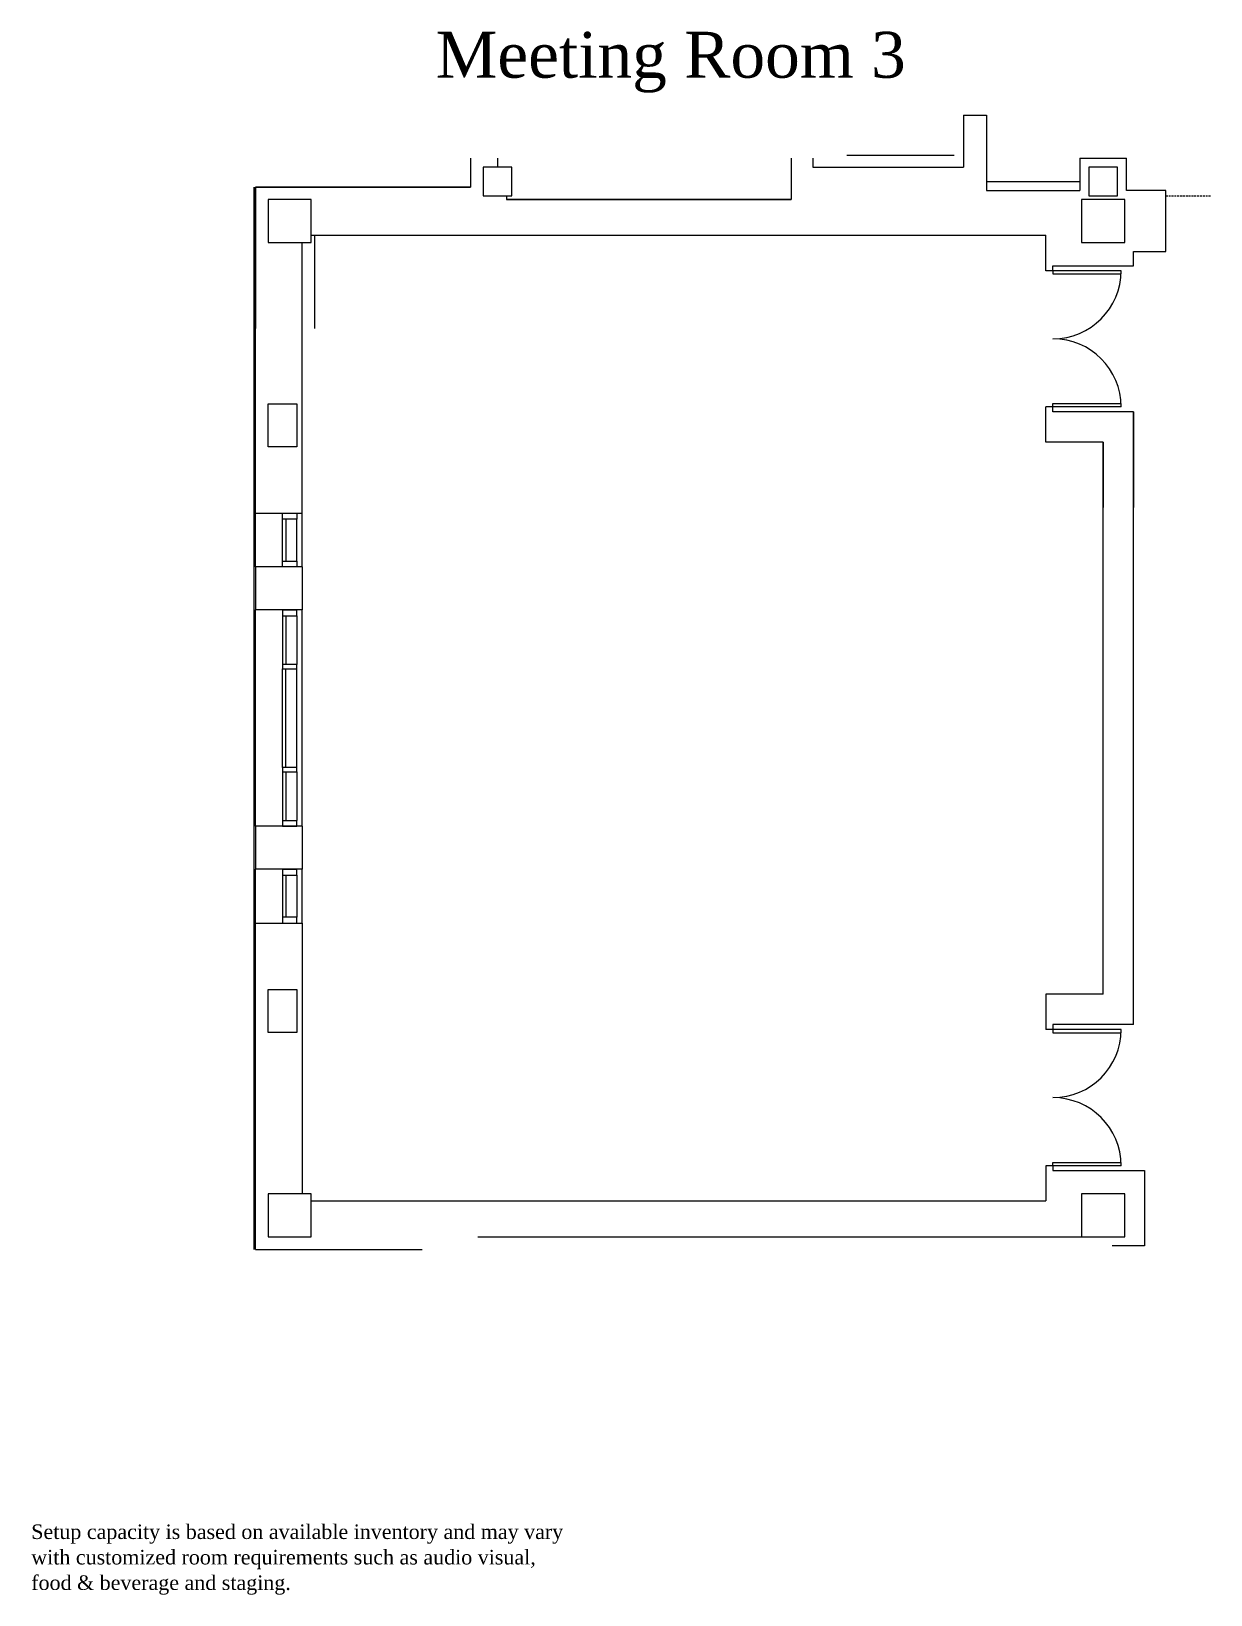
# Model space of a CAD drawing. Header units: inches. Extents: x 3346 to 4004, y 3160 to 4033.
import ezdxf

# ---------------------------------------------------------------- set-up
doc = ezdxf.new("R2010")
doc.units = ezdxf.units.IN
doc.header["$LTSCALE"] = 19.2
doc.header["$MEASUREMENT"] = 0
doc.linetypes.add('Dash Style-1', pattern=[0.082626, 0.055084, -0.027542])
doc.layers.get('0').update_dxf_attribs({"lineweight": 15})
for name, color, linetype, lineweight in [('A-COLS', 1, 'Continuous', 15), ('A-DOOR', 2, 'Continuous', 15), ('A-FLOR-ELEV', 5, 'Continuous', 15), ('A-FLOR-EQPT', 5, 'Continuous', 15), ('A-OVERHANG', 5, 'Continuous', 15), ('A-WALL-FULL', 7, 'Continuous', 15), ('A-WALL-LOW', 8, 'Continuous', 15), ('None', 7, 'Continuous', 5)]:
    doc.layers.add(name, color=color, linetype=linetype, lineweight=lineweight)
doc.styles.add('Times New Roman', font='Times New Roman')
doc.styles.add('Times New Roman (bold)', font='Times New Roman')

# ---------------------------------------------------------------- blocks, each defined once
blk = doc.blocks.new('Group-1')
at = {"color": 7, "linetype": 'Continuous', "lineweight": 15}
for p, q in [((189.43684, -187.29899), (189.43684, -189.14579)), ((227.43684, -187.29899), (189.43684, -187.29899)), ((189.43684, -189.14579), (227.39124, -189.14579)), ((189.43684, -263.29899), (189.43684, -261.45219)), ((189.43684, -261.45219), (227.39124, -261.45219)), ((227.43684, -263.29899), (189.43684, -263.29899))]:
    blk.add_line(p, q, dxfattribs=at)
for centre, start, end in [((189.43684, -187.29899), 270, 0), ((189.43684, -263.29899), 0, 90)]:
    blk.add_arc(centre, 37.9962, start, end, dxfattribs=at)
blk = doc.blocks.new('B$2424-0')
at = {"layer": 'A-WALL-FULL', "color": 7, "linetype": 'Continuous', "lineweight": 15}
blk.add_lwpolyline([(-12, -12), (12, -12), (12, 12), (-12, 12)], close=True, dxfattribs=at)
blk.add_lwpolyline([(-12, -12), (12, -12), (12, 12), (-12, 12)], close=True, dxfattribs=at)
blk = doc.blocks.new('Group-2-1')
at = {"color": 7, "linetype": 'Continuous', "lineweight": 15}
for p, q in [((189.43684, 236.26661), (189.43684, 234.41981)), ((227.43684, 236.26661), (189.43684, 236.26661)), ((189.43684, 234.41981), (227.39124, 234.41981)), ((189.43684, 160.26661), (189.43684, 162.11341)), ((189.43684, 162.11341), (227.39124, 162.11341)), ((227.43684, 160.26661), (189.43684, 160.26661))]:
    blk.add_line(p, q, dxfattribs=at)
for centre, start, end in [((189.43684, 236.26661), 270, 0), ((189.43684, 160.26661), 0, 90)]:
    blk.add_arc(centre, 37.9962, start, end, dxfattribs=at)
blk = doc.blocks.new('Group-3-1')
at = {"color": 7, "linetype": 'Continuous', "lineweight": 15}
for p, q in [((189.43684, 236.26661), (189.43684, 234.41981)), ((227.43684, 236.26661), (189.43684, 236.26661)), ((189.43684, 234.41981), (227.39124, 234.41981)), ((189.43684, 160.26661), (189.43684, 162.11341)), ((189.43684, 162.11341), (227.39124, 162.11341)), ((227.43684, 160.26661), (189.43684, 160.26661))]:
    blk.add_line(p, q, dxfattribs=at)
for centre, start, end in [((189.43684, 236.26661), 270, 0), ((189.43684, 160.26661), 0, 90)]:
    blk.add_arc(centre, 37.9962, start, end, dxfattribs=at)
blk = doc.blocks.new('Group-4-1')
at = {"color": 7, "linetype": 'Continuous', "lineweight": 15}
blk.add_lwpolyline([(-248.56316, -188.97909), (-248.56316, -164.97789), (-232.56316, -164.97789), (-232.56316, -188.97909)], close=True, dxfattribs=at)
blk = doc.blocks.new('Group-5-1')
at = {"color": 7, "linetype": 'Continuous', "lineweight": 15}
blk.add_lwpolyline([(-248.56316, 138.02091), (-248.56316, 162.02211), (-232.56316, 162.02211), (-232.56316, 138.02091)], close=True, dxfattribs=at)
blk = doc.blocks.new('Group-6-1')
at = {"layer": 'A-COLS', "color": 250, "linetype": 'Continuous', "lineweight": 15}
for points in [[(-112.56236, 278.01661), (-112.56236, 294.01741), (-128.56316, 294.01741), (-128.56316, 278.01661)], [(225.43724, 278.01661), (225.43724, 294.01741), (209.43644, 294.01741), (209.43644, 278.01661)]]:
    blk.add_lwpolyline(points, close=True, dxfattribs=at)
at = {"layer": 'A-DOOR', "color": 250, "linetype": 'Continuous', "lineweight": 15}
for p, q in [((-240.53186, 74.13081), (-240.53186, 97.63081)), ((-238.53186, 74.13081), (-238.53186, 97.63081)), ((-232.53186, 74.13081), (-232.53186, 97.63081)), ((-240.55166, 46.88081), (-232.55166, 46.88081)), ((-240.55626, 43.63081), (-240.55626, 16.50581)), ((-238.55626, 43.63081), (-238.55626, 16.50581)), ((-232.55626, 43.63081), (-232.55626, 16.50581)), ((-240.55626, -40.99419), (-240.55626, 14.00581)), ((-238.55626, -40.99419), (-238.55626, 14.00581)), ((-232.55626, -40.99419), (-232.55626, 14.00581)), ((-240.55626, -43.49419), (-240.55626, -70.61919)), ((-238.55626, -43.49419), (-238.55626, -70.61919)), ((-232.55626, -43.49419), (-232.55626, -70.61919)), ((-240.55166, -70.61919), (-232.55166, -70.61919)), ((-240.55926, -101.12579), (-240.55926, -124.62579)), ((-238.55926, -101.12579), (-238.55926, -124.62579)), ((-232.55926, -101.12579), (-232.55926, -124.62579))]:
    blk.add_line(p, q, dxfattribs=at)
for points in [[(-240.53186, 97.63081), (-240.53186, 100.88081), (-232.53186, 100.88081), (-232.53186, 97.63081)], [(-240.53186, 70.88081), (-240.53186, 74.13081), (-232.53186, 74.13081), (-232.53186, 70.88081)], [(-240.55626, 16.50581), (-240.55626, 14.00581), (-232.55626, 14.00581), (-232.55626, 16.50581)], [(-240.55626, -40.99419), (-240.55626, -43.49419), (-232.55626, -43.49419), (-232.55626, -40.99419)], [(-240.55926, -97.87579), (-240.55926, -101.12579), (-232.55926, -101.12579), (-232.55926, -97.87579)], [(-240.55926, -124.62579), (-240.55926, -127.87579), (-232.55926, -127.87579), (-232.55926, -124.62579)]]:
    blk.add_lwpolyline(points, close=True, dxfattribs=at)
for points in [[(-240.55626, 46.88081), (-240.55626, 43.63081), (-232.55626, 43.63081), (-232.55626, 46.88081)], [(-240.55626, -70.61919), (-240.55626, -73.86919), (-232.55626, -73.86919), (-232.55626, -70.61919)]]:
    blk.add_lwpolyline(points, dxfattribs=at)
at = {"layer": 'A-FLOR-ELEV', "color": 250, "linetype": 'Continuous', "lineweight": 15}
blk.add_line((134.38554, 300.52121), (74.38554, 300.52121), dxfattribs=at)
at = {"layer": 'A-OVERHANG', "color": 250, "linetype": 'Dash Style-1', "lineweight": 15}
blk.add_line((252.43684, 278.01661), (277.44564, 278.01661), dxfattribs=at)
at = {"layer": 'A-WALL-FULL', "color": 250, "linetype": 'Continuous', "lineweight": 15}
for p, q in [((139.42584, 323.02501), (139.42584, 294.01741)), ((139.42584, 323.02501), (152.42584, 323.02501)), ((152.42584, 323.02501), (152.42584, 286.01741)), ((-135.57416, 299.01741), (-135.57416, 282.96251)), ((-120.57416, 299.01741), (-120.57416, 294.01741)), ((43.42584, 299.01741), (43.42584, 275.99381)), ((55.42584, 299.01741), (55.42584, 294.01741)), ((139.42584, 299.01741), (139.42584, 294.01741)), ((152.42584, 299.01741), (152.42584, 281.01661)), ((204.42584, 299.01741), (204.42584, 281.01661)), ((204.42584, 299.01741), (230.43644, 299.01741)), ((204.42584, 299.01741), (230.43644, 299.01741)), ((204.42584, 299.01741), (204.42584, 286.01741)), ((230.43644, 281.01661), (230.43644, 299.01741)), ((230.43644, 281.01661), (230.43644, 299.01741)), ((55.42584, 294.01741), (139.42584, 294.01741)), ((55.42584, 294.01741), (139.42584, 294.01741)), ((-256.29156, -309.98939), (-256.29156, 282.96251)), ((-255.56316, 282.96251), (-255.56316, 204.01661)), ((-255.56316, 282.96251), (-135.57416, 282.96251)), ((-255.56316, 282.96251), (-255.56316, 204.01661)), ((-255.56316, 282.96251), (-135.57416, 282.96251)), ((-255.53186, 100.88081), (-255.53186, 282.96251)), ((-135.57416, 282.96251), (-255.53186, 282.96251)), ((152.42584, 286.01741), (204.42584, 286.01741)), ((152.42584, 281.01661), (204.42584, 281.01661)), ((252.43684, 281.01661), (230.43644, 281.01661)), ((252.43684, 281.01661), (230.43644, 281.01661)), ((252.43684, 247.01661), (252.43684, 281.01661)), ((252.43684, 247.01661), (252.43684, 281.01661)), ((252.43684, 247.01661), (252.43684, 281.01661)), ((-115.57416, 278.01661), (-115.57416, 275.99381)), ((-115.57416, 278.01661), (-115.57416, 276.00581)), ((-115.57416, 278.01661), (-115.57416, 275.99381)), ((43.42584, 276.00581), (-115.57416, 276.00581)), ((-115.57416, 275.99381), (43.42584, 275.99381)), ((-115.57416, 275.99381), (43.42584, 275.99381)), ((-224.56316, 256.00581), (185.43684, 256.00581)), ((-222.57416, 256.00581), (-222.57416, 204.01661)), ((-222.57416, 256.00581), (185.43684, 256.00581)), ((185.43684, 236.26661), (185.43684, 256.00581)), ((185.43684, 236.26661), (185.43684, 256.00581)), ((185.43684, 236.26661), (185.43684, 256.00581)), ((-229.53426, 100.87751), (-229.53426, 252.01661)), ((234.43684, 239.01661), (234.43684, 247.01661)), ((234.43684, 239.01661), (234.43684, 247.01661)), ((234.43684, 247.01661), (252.43684, 247.01661)), ((234.43684, 247.01661), (252.43684, 247.01661)), ((234.43684, 239.01661), (234.43684, 247.01661)), ((234.43684, 247.01661), (252.43684, 247.01661)), ((189.43684, 236.26661), (185.43684, 236.26661)), ((189.43684, 236.26661), (185.43684, 236.26661)), ((189.43684, 236.26661), (185.43684, 236.26661)), ((189.43684, 239.01661), (234.43684, 239.01661)), ((189.43684, 239.01661), (234.43684, 239.01661)), ((189.43684, 236.26661), (189.43684, 239.01661)), ((189.43684, 236.26661), (189.43684, 239.01661)), ((189.43684, 239.01661), (234.43684, 239.01661)), ((189.43684, 236.26661), (189.43684, 239.01661)), ((189.43684, 160.26661), (185.43684, 160.26661)), ((189.43684, 160.26661), (185.43684, 160.26661)), ((185.43684, 140.51661), (185.43684, 160.26661)), ((185.43684, 140.51661), (185.43684, 160.26661)), ((189.43684, 157.51661), (189.43684, 160.26661)), ((189.43684, 157.51661), (189.43684, 160.26661)), ((234.43684, 157.51661), (189.43684, 157.51661)), ((234.43684, 157.51661), (189.43684, 157.51661)), ((234.44664, -184.54899), (234.43684, 157.51661)), ((234.43684, 157.51661), (234.43684, 104.00581)), ((217.43684, 140.51661), (185.43684, 140.51661)), ((217.43684, 140.51661), (185.43684, 140.51661)), ((217.43164, -167.54899), (217.43684, 140.51661)), ((217.43684, 140.51661), (217.43684, 104.00581)), ((-255.53186, 100.88081), (-229.53426, 100.87751)), ((-255.53796, 70.88081), (-255.54106, 46.88081)), ((-229.53426, 70.88081), (-255.53796, 70.88081)), ((-229.53426, 70.88081), (-229.53726, 46.88081)), ((-229.53726, 46.88081), (-255.54106, 46.88081)), ((-255.55626, -73.86919), (-255.55926, -97.86919)), ((-229.55246, -73.86919), (-255.55626, -73.86919)), ((-229.55246, -73.86919), (-229.55546, -97.86919)), ((-229.55546, -97.86919), (-255.55926, -97.86919)), ((-255.56536, -309.99599), (-255.56536, -127.86919)), ((-255.56536, -127.86919), (-229.55926, -127.87339)), ((-229.55926, -127.87339), (-229.55926, -278.98339)), ((217.43164, -167.54899), (185.43684, -167.54899)), ((185.43684, -167.54899), (185.43684, -187.29899)), ((189.43684, -187.29899), (185.43684, -187.29899)), ((234.44664, -184.54899), (189.43684, -184.54899)), ((189.43684, -184.54899), (189.43684, -187.29899)), ((189.43684, -263.29899), (185.43684, -263.29899)), ((185.43684, -263.29899), (185.43684, -282.98339)), ((189.43684, -263.29899), (189.43684, -266.04899)), ((189.43684, -263.29899), (189.43684, -266.04899)), ((189.43684, -266.04899), (240.43684, -266.04899)), ((240.43684, -266.04899), (240.43684, -307.98339)), ((-224.55436, -282.98339), (185.43684, -282.98339)), ((-131.56316, -302.98339), (205.43684, -302.98339)), ((-255.56536, -309.99599), (-162.56316, -309.99599)), ((240.43684, -307.98339), (222.43684, -307.98339))]:
    blk.add_line(p, q, dxfattribs=at)
at = {"layer": 'A-WALL-LOW', "color": 250, "linetype": 'Continuous', "lineweight": 15}
for p, q in [((-255.53626, 70.88081), (-255.53186, 100.88081)), ((-229.53626, 70.87701), (-229.53186, 100.87701)), ((-255.55746, -73.86919), (-255.53976, 46.88081)), ((-229.55746, -73.87299), (-229.53976, 46.87701)), ((-255.56536, -127.86919), (-255.56096, -97.86919)), ((-229.56536, -127.87299), (-229.56096, -97.87299))]:
    blk.add_line(p, q, dxfattribs=at)
at = {"layer": 'A-COLS', "color": 7}
for name, p in [('B$2424-0', (-236.56316, 264.01661)), ('B$2424-0', (-236.56316, 264.01661)), ('B$2424-0', (-236.52086, 264.01661)), ('B$2424-0', (217.43684, 264.01661)), ('B$2424-0', (217.43684, 264.01661)), ('B$2424-0', (217.43684, 263.99511)), ('Group-5-1', (0, 0)), ('Group-4-1', (0, 0)), ('B$2424-0', (-236.55436, -290.98339)), ('B$2424-0', (217.43684, -290.98339))]:
    blk.add_blockref(name, p, dxfattribs=at)
at = {"layer": 'A-DOOR', "color": 7}
for name in ['Group-2-1', 'Group-3-1', 'Group-1']:
    blk.add_blockref(name, (0, 0), dxfattribs=at)

msp = doc.modelspace()

# ---------------------------------------------------------------- block references
at = {"layer": 'None', "color": 7}
msp.add_blockref('Group-6-1', (3726.77, 3662.71), dxfattribs=at)

# ---------------------------------------------------------------- texts
at = {"layer": 'A-FLOR-EQPT', "color": 7, "attachment_point": 1, "line_spacing_factor": 1.049861}
for s, insert, char_height, style in [('Meeting Room 3', (3571.76, 4032.32), 25.6254, 'Times New Roman (bold)'), ('Setup capacity is based on available inventory and may vary\\Pwith customized room requirements such as audio visual,\\Pfood & beverage and staging.', (3346.09, 3199.19), 8.125, 'Times New Roman')]:
    msp.add_mtext(s, dxfattribs=dict(at, insert=insert, char_height=char_height, style=style))

doc.saveas('drawing.dxf')
